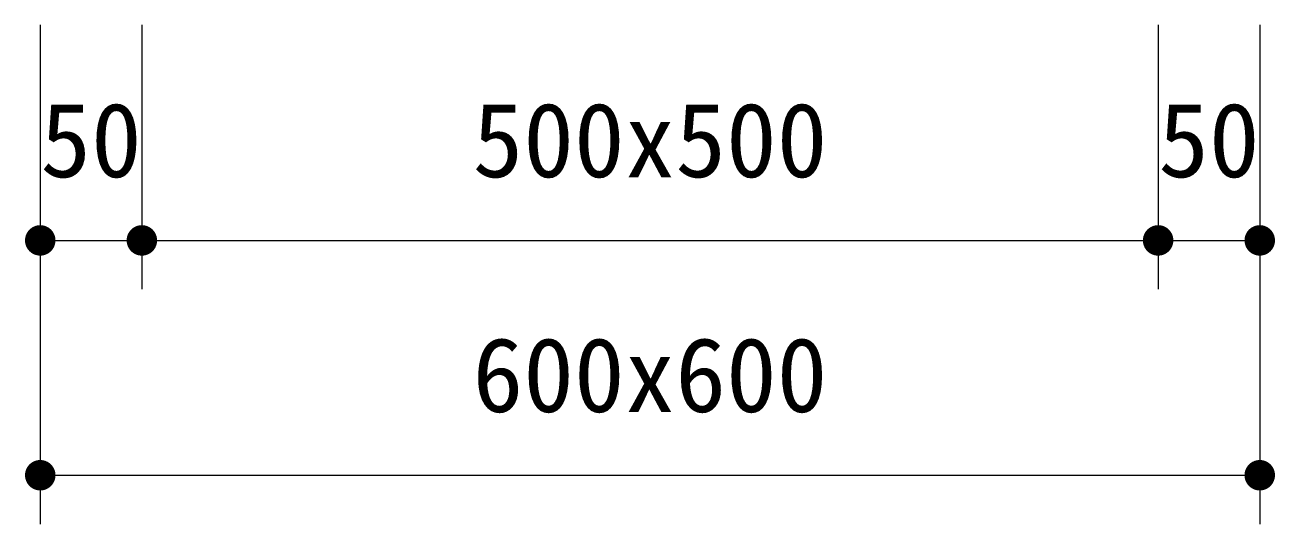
# Model space of a CAD drawing. Units: millimetres at full size, sheet at 1:20. Extents: x 0 to 8400, y 0 to 5940.
# Drawn here: x 1347 to 1962, y 1497 to 1742 of the extents above; entities that cross this region are included whole.
import ezdxf
from ezdxf.enums import TextEntityAlignment as Align

# ---------------------------------------------------------------- set-up
doc = ezdxf.new("R2010")
doc.units = ezdxf.units.MM
doc.header["$LTSCALE"] = 20
doc.layers.add('D-STR-DIM', color=7, linetype='Continuous', lineweight=13)
doc.styles.add('ＭＳ ゴシック', font='')
doc.styles.get('ＭＳ ゴシック').set_extended_font_data('MS Gothic')

# ---------------------------------------------------------------- blocks, each defined once
blk = doc.blocks.new('filled_dot')
at = {"color": 0, "linetype": 'Continuous', "lineweight": -2, "const_width": 1.25}
blk.add_lwpolyline([(-0.625, 0, 1), (0.625, 0, 1)], format="xyb", close=True, dxfattribs=at)

msp = doc.modelspace()

# ---------------------------------------------------------------- linework, layer by layer
at = {"layer": 'D-STR-DIM'}
for p, q in [((1354.53, 1742.19), (1354.53, 1612.2)), ((1354.53, 1742.19), (1354.53, 1496.66)), ((1404.53, 1742.19), (1404.53, 1612.2)), ((1404.53, 1742.19), (1404.53, 1612.2)), ((1904.53, 1742.19), (1904.53, 1612.2)), ((1904.53, 1742.19), (1904.53, 1612.2)), ((1954.53, 1742.19), (1954.53, 1612.2)), ((1954.53, 1742.19), (1954.53, 1496.66)), ((1354.53, 1636.2), (1404.53, 1636.2)), ((1404.53, 1636.2), (1904.53, 1636.2)), ((1904.53, 1636.2), (1954.53, 1636.2)), ((1354.53, 1520.66), (1954.53, 1520.66))]:
    msp.add_line(p, q, dxfattribs=at)

# ---------------------------------------------------------------- block references
at = {"layer": 'D-STR-DIM', "xscale": 6, "yscale": 6}
for p in [(1354.53, 1636.2), (1404.53, 1636.2), (1904.53, 1636.2), (1354.53, 1520.66)]:
    msp.add_blockref('filled_dot', p, dxfattribs=at)
at = {"layer": 'D-STR-DIM', "xscale": 6, "yscale": 6, "rotation": 180}
for p in [(1404.53, 1636.2), (1904.53, 1636.2), (1954.53, 1636.2), (1954.53, 1520.66)]:
    msp.add_blockref('filled_dot', p, dxfattribs=at)

# ---------------------------------------------------------------- texts
at = {"layer": 'D-STR-DIM', "style": 'ＭＳ ゴシック'}
for s, p in [('50', (1379.53, 1703.96)), ('500x500', (1654.53, 1703.96)), ('50', (1929.53, 1703.96)), ('600x600', (1654.53, 1588.41))]:
    msp.add_text(s, height=36.66, dxfattribs=at).set_placement(p, align=Align.TOP_CENTER)

doc.saveas('drawing.dxf')
